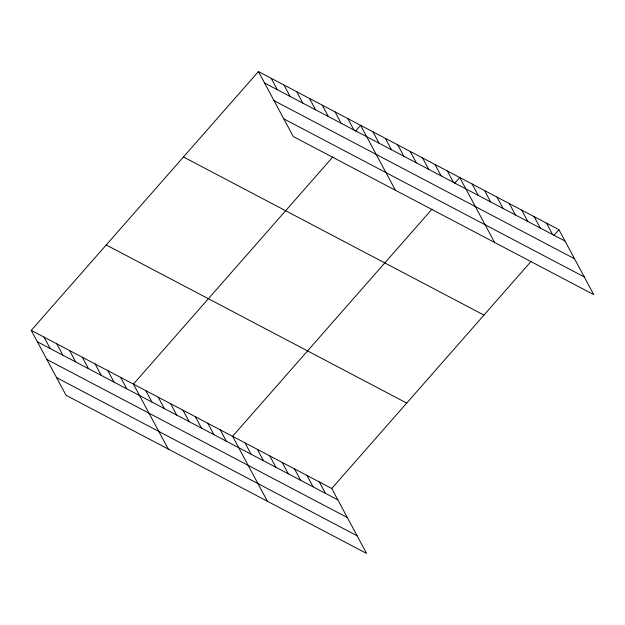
<?xml version="1.0" encoding="UTF-8"?>
<svg xmlns="http://www.w3.org/2000/svg" width="625" height="625" viewBox="0 0 625 625"><rect width="100%" height="100%" fill="white"/><g stroke="black" fill="none" stroke-linecap="round" stroke-linejoin="round"><path stroke-width="0.94" d="M31.25 330.375L331.75 488.492L366.57 553.43L66.07 395.312L31.25 330.375L258.43 71.57L558.93 229.688L593.75 294.625L293.25 136.508L258.43 71.57M332.875 156.906L133.422 384.133L168.242 449.07M355.555 131.07L360.602 125.328L395.422 190.273M432.047 209.086L232.586 436.312L267.406 501.25M454.727 183.25L459.766 177.508L494.586 242.445M331.75 488.492L531.211 261.266M553.891 235.43L558.93 229.688M264.531 82.953L565.031 241.07M274.008 100.633L574.508 258.742M283.773 118.836L584.273 276.953M183.461 156.977L483.961 315.094M106.219 244.969L406.719 403.086M37.352 341.758L337.859 499.875M46.828 359.43L347.336 517.547M56.594 377.641L357.094 535.758M546.531 223.164L552.641 234.547M534.141 216.641L540.242 228.023M521.742 210.117L527.844 221.508M509.344 203.594L515.453 214.984M496.953 197.07L503.055 208.461M484.555 190.555L490.656 201.938M472.156 184.031L478.266 195.414M447.367 170.984L453.477 182.375M434.969 164.461L441.078 175.852M422.578 157.938L428.68 169.328M410.18 151.414L416.289 162.805M397.781 144.898L403.891 156.281M385.391 138.375L391.492 149.758M372.992 131.852L379.102 143.234M347.828 118.609L353.93 129.992M335.055 111.891L341.164 123.273M322.281 105.172L328.391 116.555M309.516 98.445L315.617 109.836M296.742 91.727L302.844 103.117M283.969 85.008L290.078 96.398M271.195 78.289L277.305 89.672M319.352 481.969L325.461 493.352M306.961 475.445L313.062 486.828M294.562 468.922L300.672 480.305M282.172 462.398L288.273 473.789M269.773 455.875L275.875 467.266M257.375 449.352L263.484 460.742M244.984 442.836L251.086 454.219M220.187 429.789L226.297 441.172M207.797 423.266L213.898 434.656M195.398 416.742L201.508 428.133M183 410.219L189.109 421.609M170.609 403.695L176.711 415.086M158.211 397.18L164.32 408.562M145.812 390.656L151.922 402.039M120.648 377.414L126.758 388.797M107.875 370.695L113.984 382.078M95.109 363.969L101.211 375.359M82.336 357.25L88.438 368.641M69.562 350.531L75.672 361.922M56.789 343.812L62.898 355.195M44.023 337.094L50.125 348.477"/></g></svg>
